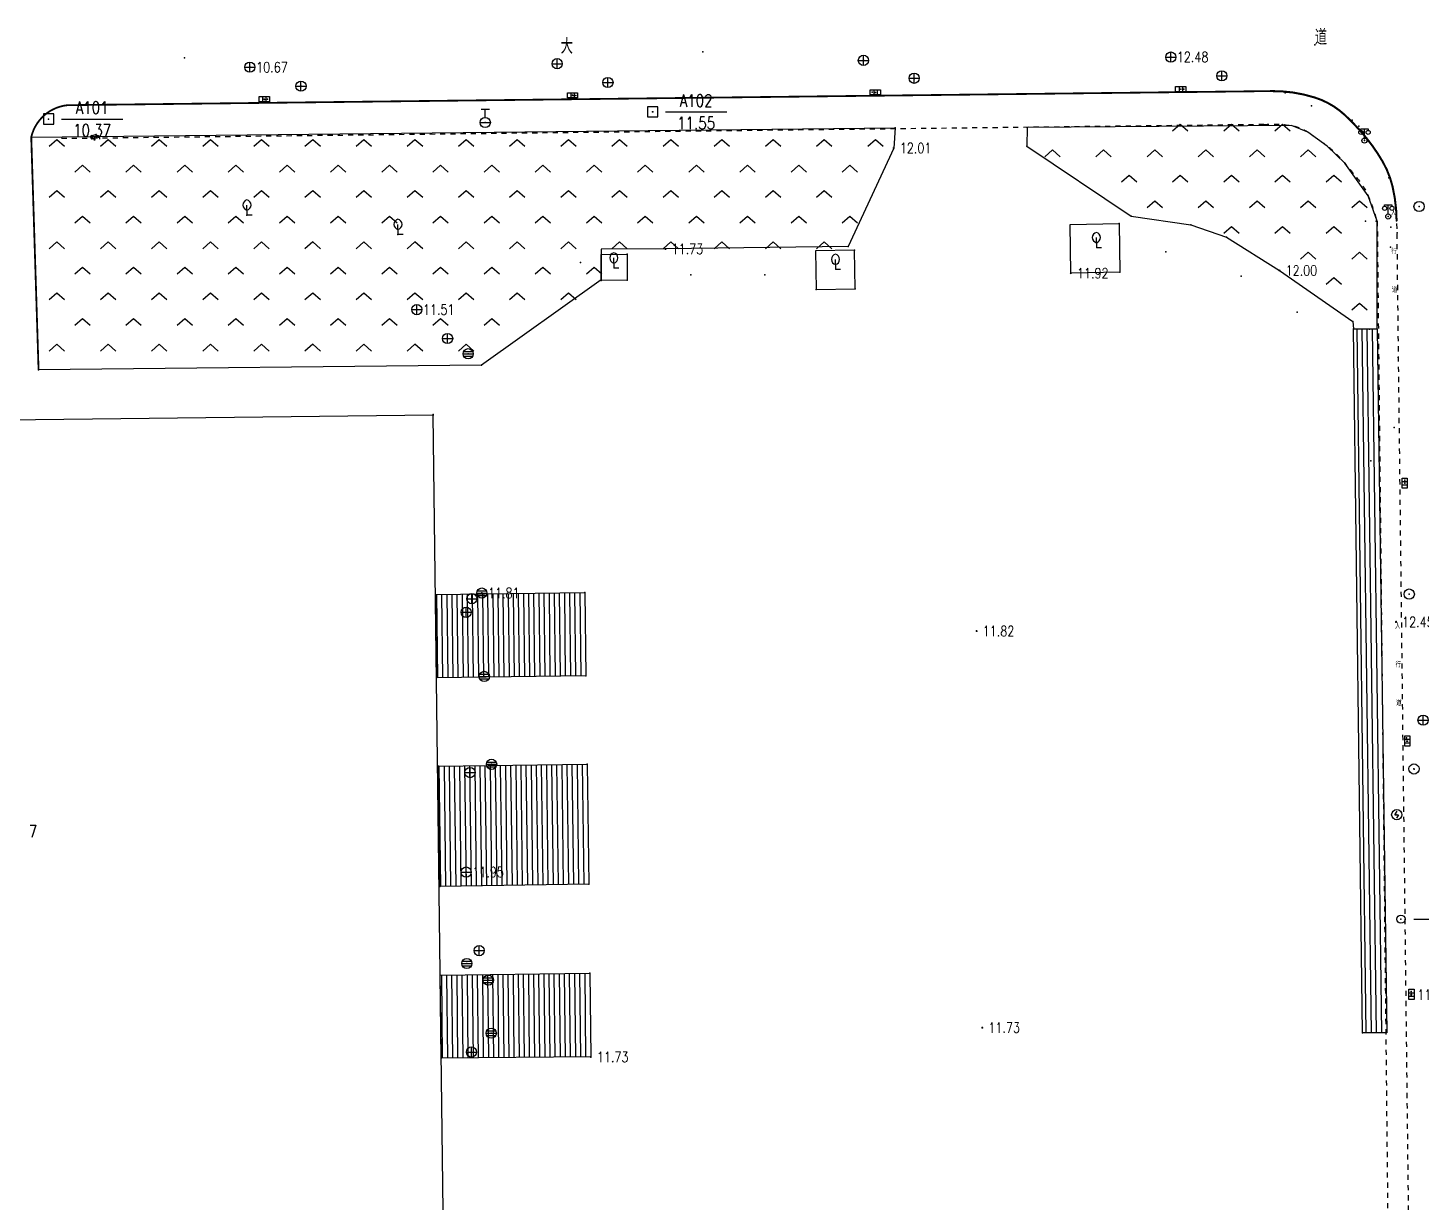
# Model space of a CAD drawing. Extents: x 940 to 2162, y 608 to 1562.
# Drawn here: x 1339.4 to 1475.5, y 1089.5 to 1204.3 of the extents above; entities that cross this region are included whole.
import ezdxf
from ezdxf.enums import TextEntityAlignment as Align

# ---------------------------------------------------------------- set-up
doc = ezdxf.new("R2010")
doc.units = 0
doc.header["$LTSCALE"] = 0.5
doc.header["$PDSIZE"] = 0.2
doc.linetypes.add('X6', pattern=[2, 1, -1])
doc.layers.get('0').update_dxf_attribs({"linetype": 'CONTINUOUS'})
doc.layers.add('ASSIST', color=7, linetype='CONTINUOUS', plot=False)
for name, color, linetype in [('COMPONENT', 4, 'CONTINUOUS'), ('DLDW', 11, 'CONTINUOUS'), ('DLSS', 4, 'CONTINUOUS'), ('GCD', 1, 'CONTINUOUS'), ('GXYZ', 2, 'CONTINUOUS'), ('JMD', 6, 'CONTINUOUS'), ('KZD', 1, 'CONTINUOUS'), ('ZBTZ', 3, 'CONTINUOUS'), ('ZDH', 1, 'CONTINUOUS')]:
    doc.layers.add(name, color=color, linetype=linetype)
doc.styles.add('HZ', font='rs.shx', dxfattribs={"width": 0.8, "bigfont": 'hztxt.shx'})

# ---------------------------------------------------------------- blocks, each defined once
blk = doc.blocks.new('gc041')
for p, q in [((-1, 0.5), (1, 0.5)), ((-1, -0.5), (-1, 0.5)), ((-0.3300000000000001, 0.5), (-0.3300000000000001, -0.5)), ((0.3300000000000001, 0.5), (0.3300000000000001, -0.5)), ((1, 0.5), (1, -0.5)), ((1, -0.5), (-1, -0.5))]:
    blk.add_line(p, q)
blk = doc.blocks.new('gc043')
for p, q in [((-1, 0), (1, 0)), ((-8.881784197001252e-16, -1), (-8.881784197001252e-16, 1))]:
    blk.add_line(p, q)
blk.add_circle((0, 0), 1)
blk = doc.blocks.new('gc261')
blk.add_lwpolyline([(-1, -0.9999999999999996), (1, -0.9999999999999987), (0.9999999999999991, 1.000000000000001), (-1.000000000000001, 1)], close=True)
blk.add_point((0, 0))
blk = doc.blocks.new('gc188')
blk.add_circle((0, 0), 1)
blk = doc.blocks.new('gc117')
blk.add_circle((0, 0), 0.8)
blk.add_point((0, 0))
blk = doc.blocks.new('gcbj0103')
for p, q in [((-1, 0), (1, 0)), ((-0.9009279699931145, 0.4339686542644392), (0.9009279699931145, 0.4339686542644392)), ((-0.8840719287007586, -0.4673508584386283), (0.8840719287007586, -0.4673508584386283))]:
    blk.add_line(p, q)
blk.add_circle((0, 0), 1)
blk = doc.blocks.new('gcbj0102')
for p, q in [((-1, 0), (1, 0)), ((-8.881784197001252e-16, -1), (-8.881784197001252e-16, 1))]:
    blk.add_line(p, q)
blk.add_circle((0, 0), 1)
blk = doc.blocks.new('gcbj0612')
for p, q in [((-0.7458569407542344, 0.2598197386311203), (0.1571368456564155, 0.5260803049821767)), ((-0.5670090337425311, -0.3368004811462534), (0.3359847526681197, -0.07053991479519683))]:
    blk.add_line(p, q)
at = {"flags": 128}
for points in [[(-0.7347474870311482, 0.2633573525126936), (-0.7654477018694417, 0.2497338557431057), (-0.7922594463429147, 0.2256723448834808), (-0.8142136741489769, 0.1920424656279407), (-0.8305169022935347, 0.1500596894345765), (-0.8405798896337973, 0.1012413832200727), (-0.8440389335884295, 0.0473519677658778), (-0.8407690152964601, -0.009660853045991229), (-0.8308883181246497, -0.06773648732593768), (-0.814753956212693, -0.1247759303364951), (-0.792949067437758, -0.1787176279924427), (-0.7662617372922544, -0.2276119867967721), (-0.7356565154208012, -0.2696918372292857), (-0.7022395542829606, -0.3034363038573714), (-0.667218629921297, -0.32762577373674), (-0.6318594897883695, -0.341385976400902), (-0.597440105335923, -0.3442195822737164), (-0.5652044827969005, -0.3360241774560515), (-0.5363177015589574, -0.3170959652309367), (-0.5118238051598076, -0.2881190605051636), (-0.4926080668335409, -0.2501407641141103), (-0.4793649934293864, -0.2045337106408359), (-0.4725732241246614, -0.1529462578258831), (-0.4724782311578211, -0.09724291062378158), (-0.4790834478221888, -0.03943693313607093), (-0.4921501443777901, 0.01838241599883774), (-0.5112060563661598, 0.07412539485636405), (-0.5355624534783437, 0.1257773069436822), (-0.564339032062734, 0.1714713175802123), (-0.5964957315926463, 0.2095559261669666), (-0.6308703251636065, 0.2386546557211399), (-0.66622042540183, 0.2577158023406442), (-0.7012683875809196, 0.2660504465233174)], [(-0.7125718318520766, 0.1761321249843057), (-0.7241168407460936, 0.1668597046865807), (-0.745193987841973, 0.1209817677679187), (-0.7534887512468319, 0.03866720824729918), (-0.7401951170540225, -0.05999870397622241), (-0.7047586472457568, -0.1530508592238461), (-0.6581541844915546, -0.221393572121191), (-0.6178041203861657, -0.2514852704528304), (-0.6030864599991925, -0.255005689588497), (-0.5915354121203765, -0.2446691776438211), (-0.5705369717625195, -0.1991121883041005), (-0.5617865780718726, -0.1168371180043832), (-0.5758802286178867, -0.01824664557686012), (-0.6106642327333984, 0.07512669735982255), (-0.6576933486222306, 0.1429505950606318), (-0.6978411817650052, 0.1735142059068034)]]:
    blk.add_lwpolyline(points, close=True, dxfattribs=at)
blk.add_lwpolyline([(0.2976538328897113, -0.08184233189102658), (0.3292567688137712, -0.07128064146669666), (0.3572731540031045, -0.05010334967069735), (0.3806905114285786, -0.01907577727292048), (0.3986625671574198, 0.02068077816771621), (0.4105398336319445, 0.06772956459097876), (0.4158930813354581, 0.1203702978531348), (0.4145288506087493, 0.1767006078638088), (0.4064964430395817, 0.2346847878555393), (0.3920861397651343, 0.2922273622736473), (0.3718187110757077, 0.347248814635126), (0.3464265964294601, 0.3977607386466923), (0.3168274350088444, 0.4419376967148312), (0.2840909033912433, 0.4781831889713879), (0.2494000587788014, 0.5051873487768452), (0.2140085847946537, 0.5219742796581471), (0.1791954849288626, 0.5279373229834932), (0.1462188609561151, 0.522860981844562)], dxfattribs=at)
at = {"extrusion": (0, 0, -1), "flags": 128}
blk.add_lwpolyline([(-0.4023446645690179, 0.2541732805644537), (-0.506423858782463, 0.2825473205747729), (-0.605374279677756, 0.2943829550181719), (-0.694067153936745, 0.2731417783277305), (-0.7671658848188543, 0.2032230796242877), (-0.8136418622158144, 0.0947083865141137), (-0.8162163030180236, -0.01412013098298046), (-0.7955409019545915, -0.05623803400928667), (-0.7572906624563336, -0.08353754529338582), (-0.7022098950160722, -0.09255065438953097), (-0.6427814281366047, -0.08578044505304958), (-0.5944132513682155, -0.06721795822032182), (-0.5725133542611899, -0.04085423482772797), (-0.5878949997979642, -0.01110048940547274), (-0.6314281318417642, 0.01580830840407455), (-0.6885730347363492, 0.03314249225611873), (-0.7452185545258577, 0.03448630897047184), (-0.7945621382187175, 0.01877631431858339), (-0.8359231746992085, -0.01056765322274296), (-0.8927311324439069, -0.09592453278434072), (-0.9118600060691657, -0.1933414949939753), (-0.8975803125531636, -0.286512028175167), (-0.8661122684509532, -0.3768418472422602)], dxfattribs=at)
blk.add_lwpolyline([(-0.09282248118870484, -0.1969798290674589), (-0.2215975466818496, -0.5397991055343048), (0.05032784705915372, -0.5397991055343048)], close=True)
blk = doc.blocks.new('gc133')
for p, q in [((-1, 0), (1, 0)), ((-0.8, 2.6), (0.8, 2.6)), ((0, 1), (0, 2.6))]:
    blk.add_line(p, q)
blk.add_circle((0, 0), 1)
blk = doc.blocks.new('gc143')
for p, q in [((2.498001805406602e-16, 1), (9.593355060531668e-17, 2)), ((2.498001805406602e-16, 1), (2.498001805406602e-16, 0)), ((1, 0), (0, 0))]:
    blk.add_line(p, q)
for centre, start, end in [((0.2249999999999998, 2), 102.6803834918198, 257.3196165081802), ((-0.2249999999999998, 2), 282.6803834918198, 77.31961650818025)]:
    blk.add_arc(centre, 1.025, start, end)
blk = doc.blocks.new('gc097')
for p, q in [((-0.6999991656703307, 2.001080768634255), (-0.6999991656703307, 2.301080768634255)), ((-0.6999991656703307, 2.301080768634255), (0.6999991656703307, 2.298919231365744)), ((3.061515884555943e-17, 0.5), (3.061515884555943e-17, 2.3)), ((0.6999991656703307, 2.298919231365744), (0.6999991656703307, 1.998919231365745))]:
    blk.add_line(p, q)
for centre, radius in [((-0.6999991656703307, 1.601080768634255), 0.4), ((0, 0), 0.5), ((0.7265381501658085, 1.599800599500545), 0.4)]:
    blk.add_circle(centre, radius)
blk = doc.blocks.new('gc050')
for p, q in [((-0.3464, 0), (0.05446059767919031, 0.6923227435439937)), ((-0.3464, 0), (0.3464, -1.110223024625157e-16)), ((0.3464, -1.110223024625157e-16), (-0.0550644551031203, -0.6919727532849503))]:
    blk.add_line(p, q)
blk.add_circle((0, 0), 1)
blk = doc.blocks.new('GC200')
at = {"linetype": 'Continuous', "const_width": 0.2, "flags": 128}
blk.add_lwpolyline([(-0.1, 0, 1), (0.1, 0, 1)], format="xyb", close=True, dxfattribs=at)
blk = doc.blocks.new('gc211')
for p, q in [((0, 0), (-1.5, -1.322875655532295)), ((1.5, -1.322875655532295), (0, 0))]:
    blk.add_line(p, q)

msp = doc.modelspace()

# ---------------------------------------------------------------- linework, layer by layer
at = {"layer": 'ASSIST', "linetype": 'Continuous', "flags": 128}
for points in [[(1468.928, 1174.861), (1471.240389096566, 1174.861), (1472.17167498134, 1106.055), (1469.807, 1106.055)], [(1379.199, 1148.896), (1393.8, 1149.102), (1393.895, 1140.959), (1379.296, 1140.744)], [(1379.489, 1132.118), (1394.042, 1132.326), (1394.2, 1120.594), (1379.632, 1120.348)], [(1379.676, 1111.707), (1394.287, 1111.875), (1394.38, 1103.695), (1379.759, 1103.566)]]:
    msp.add_lwpolyline(points, close=True, dxfattribs=at)
at = {"layer": 'DLSS', "linetype": 'Continuous', "flags": 128}
for points, const_width in [([(1473.133, 1185.43, 0.05673601141596301), (1472.737534777965, 1188.787951049303, 0.07351776362397887), (1471.774, 1191.219, 0.0395730668242844), (1470.177993036022, 1193.535792847546, 0.03581904427935694), (1468.051, 1195.801, 0.1097548606046813), (1465.156948147421, 1197.483535992135, 0.0823454519112214), (1460.764, 1198.119)], 0.2), ([(1339.704, 1193.627, -0.06689575453661205), (1340.084670652338, 1194.635137211985, -0.06689575453653256), (1340.718, 1195.507, -0.08922379532718105), (1341.874514292037, 1196.351997382244, -0.08922379532721222), (1343.253, 1196.741)], 0.175)]:
    msp.add_lwpolyline(points, format="xyb", dxfattribs=dict(at, const_width=const_width))
at = {"layer": 'DLSS', "linetype": 'Continuous', "const_width": 0.175, "elevation": 8.675, "flags": 128}
msp.add_lwpolyline([(1460.764, 1198.119), (1343.253, 1196.741)], dxfattribs=at)
at = {"layer": 'DLSS', "linetype": 'X6', "flags": 128}
for points in [[(1460.155683624468, 1194.845997132477), (1342.644683624468, 1193.467997132477)], [(1473.126, 1186.168), (1478.561, 724.181)], [(1471.240389096565, 1185.404181240743), (1474.667376948412, 860.0109931398513)]]:
    msp.add_lwpolyline(points, dxfattribs=at)
msp.add_lwpolyline([(1460.155683624468, 1194.845997132477, -0.06750446779402339), (1462.84890433047, 1194.749269935577, -0.1047919637646893), (1464.471708545678, 1194.101993363145, -0.0170490432235503), (1466.355767015586, 1192.749988037389, -0.03262663811911104), (1467.266075971618, 1191.948734499475, -0.01991180193421777), (1468.079001121998, 1191.065519047297, -0.0106005308799156), (1469.501567947289, 1189.316974559945, -0.06349153174759546), (1470.35917791383, 1187.869737113501, -0.0409383624989052), (1471.193525717326, 1185.404181240743)], format="xyb", dxfattribs=at)
at = {"layer": 'DLSS', "linetype": 'Continuous', "const_width": 0.175, "flags": 128}
msp.add_lwpolyline([(1339.704, 1193.627), (1340.416, 1170.867)], dxfattribs=at)
at = {"layer": 'JMD', "linetype": 'Continuous'}
for p, q in [((1468.928, 1174.861), (1471.240389096566, 1174.861)), ((1469.240389096566, 1174.861), (1470.126452587884, 1106.055)), ((1469.740389096566, 1174.861), (1470.637758186248, 1106.055)), ((1470.240389096566, 1174.861), (1471.149063784612, 1106.055)), ((1470.740389096566, 1174.861), (1471.660369382976, 1106.055)), ((1471.240389096566, 1174.861), (1472.17167498134, 1106.055)), ((1379.199, 1148.896), (1393.8, 1149.102)), ((1379.30144292054, 1148.897445328514), (1379.398428888224, 1140.745508473934)), ((1379.801393164659, 1148.904498937875), (1379.898310650699, 1140.752870250695)), ((1380.301343408778, 1148.911552547237), (1380.398192413174, 1140.760232027456)), ((1380.801293652897, 1148.918606156599), (1380.898074175649, 1140.767593804217)), ((1381.301243897017, 1148.92565976596), (1381.397955938124, 1140.774955580978)), ((1381.801194141136, 1148.932713375322), (1381.897837700599, 1140.782317357739)), ((1382.301144385255, 1148.939766984684), (1382.397719463074, 1140.7896791345)), ((1382.801094629375, 1148.946820594045), (1382.897601225549, 1140.79704091126)), ((1383.301044873494, 1148.953874203406), (1383.397482988024, 1140.804402688021)), ((1383.800995117613, 1148.960927812768), (1383.897364750499, 1140.811764464782)), ((1384.300945361733, 1148.96798142213), (1384.397246512974, 1140.819126241543)), ((1384.800895605852, 1148.975035031491), (1384.897128275449, 1140.826488018304)), ((1385.300845849971, 1148.982088640853), (1385.397010037924, 1140.833849795065)), ((1385.800796094091, 1148.989142250215), (1385.896891800399, 1140.841211571826)), ((1386.30074633821, 1148.996195859576), (1386.396773562874, 1140.848573348587)), ((1386.800696582329, 1149.003249468938), (1386.896655325349, 1140.855935125348)), ((1387.300646826449, 1149.010303078299), (1387.396537087825, 1140.863296902108)), ((1387.800597070568, 1149.017356687661), (1387.8964188503, 1140.870658678869)), ((1388.300547314687, 1149.024410297023), (1388.396300612774, 1140.87802045563)), ((1388.800497558807, 1149.031463906384), (1388.89618237525, 1140.885382232391)), ((1389.300447802926, 1149.038517515746), (1389.396064137725, 1140.892744009152)), ((1389.800398047045, 1149.045571125107), (1389.8959459002, 1140.900105785913)), ((1390.300348291165, 1149.052624734469), (1390.395827662675, 1140.907467562674)), ((1390.800298535284, 1149.05967834383), (1390.89570942515, 1140.914829339435)), ((1391.300248779403, 1149.066731953192), (1391.395591187625, 1140.922191116196)), ((1391.800199023523, 1149.073785562554), (1391.8954729501, 1140.929552892957)), ((1392.300149267642, 1149.080839171915), (1392.395354712575, 1140.936914669717)), ((1392.800099511761, 1149.087892781277), (1392.89523647505, 1140.944276446478)), ((1393.300049755881, 1149.094946390639), (1393.395118237525, 1140.951638223239)), ((1393.8, 1149.102), (1393.895, 1140.959)), ((1393.895, 1140.959), (1379.296, 1140.744)), ((1379.489, 1132.118), (1394.042, 1132.326)), ((1379.543480788682, 1132.118778671342), (1379.686536942866, 1120.348920928607)), ((1380.043429727004, 1132.125924234399), (1380.187001186215, 1120.357371931069)), ((1380.543378665325, 1132.133069797457), (1380.687465429565, 1120.365822933531)), ((1381.043327603646, 1132.140215360514), (1381.187929672914, 1120.374273935992)), ((1381.543276541967, 1132.147360923571), (1381.688393916264, 1120.382724938454)), ((1382.043225480289, 1132.154506486628), (1382.188858159613, 1120.391175940916)), ((1382.54317441861, 1132.161652049685), (1382.689322402962, 1120.399626943378)), ((1383.043123356931, 1132.168797612743), (1383.189786646312, 1120.40807794584)), ((1383.543072295253, 1132.1759431758), (1383.690250889661, 1120.416528948301)), ((1384.043021233574, 1132.183088738857), (1384.190715133011, 1120.424979950763)), ((1384.542970171895, 1132.190234301914), (1384.69117937636, 1120.433430953225)), ((1385.042919110216, 1132.197379864971), (1385.19164361971, 1120.441881955687)), ((1385.542868048538, 1132.204525428028), (1385.692107863059, 1120.450332958149)), ((1386.042816986859, 1132.211670991085), (1386.192572106409, 1120.458783960611)), ((1386.54276592518, 1132.218816554143), (1386.693036349758, 1120.467234963073)), ((1387.042714863502, 1132.2259621172), (1387.193500593108, 1120.475685965534)), ((1387.542663801823, 1132.233107680257), (1387.693964836457, 1120.484136967996)), ((1388.042612740144, 1132.240253243314), (1388.194429079806, 1120.492587970458)), ((1388.542561678466, 1132.247398806371), (1388.694893323156, 1120.50103897292)), ((1389.042510616787, 1132.254544369428), (1389.195357566505, 1120.509489975382)), ((1389.542459555108, 1132.261689932486), (1389.695821809855, 1120.517940977844)), ((1390.04240849343, 1132.268835495543), (1390.196286053204, 1120.526391980305)), ((1390.542357431751, 1132.2759810586), (1390.696750296554, 1120.534842982767)), ((1391.042306370072, 1132.283126621657), (1391.197214539903, 1120.543293985229)), ((1391.542255308393, 1132.290272184714), (1391.697678783253, 1120.551744987691)), ((1392.042204246715, 1132.297417747771), (1392.198143026602, 1120.560195990153)), ((1392.542153185036, 1132.304563310829), (1392.698607269952, 1120.568646992615)), ((1393.042102123357, 1132.311708873886), (1393.199071513301, 1120.577097995076)), ((1393.542051061679, 1132.318854436943), (1393.699535756651, 1120.585548997538)), ((1394.042, 1132.326), (1394.2, 1120.594)), ((1394.2, 1120.594), (1379.632, 1120.348)), ((1379.676, 1111.707), (1394.287, 1111.875)), ((1379.787958415057, 1111.708287318714), (1379.871035041171, 1103.56698847687)), ((1380.287925366262, 1111.714036031862), (1380.371344177683, 1103.571402667322)), ((1380.787892317467, 1111.71978474501), (1380.871653314194, 1103.575816857775)), ((1381.287859268672, 1111.725533458158), (1381.371962450705, 1103.580231048228)), ((1381.787826219877, 1111.731282171305), (1381.872271587217, 1103.584645238681)), ((1382.287793171082, 1111.737030884453), (1382.372580723728, 1103.589059429134)), ((1382.787760122287, 1111.742779597601), (1382.872889860239, 1103.593473619586)), ((1383.287727073492, 1111.748528310748), (1383.373198996751, 1103.597887810039)), ((1383.787694024697, 1111.754277023896), (1383.873508133262, 1103.602302000492)), ((1384.287660975902, 1111.760025737044), (1384.373817269773, 1103.606716190945)), ((1384.787627927107, 1111.765774450192), (1384.874126406285, 1103.611130381397)), ((1385.287594878311, 1111.77152316334), (1385.374435542796, 1103.61554457185)), ((1385.787561829516, 1111.777271876487), (1385.874744679307, 1103.619958762303)), ((1386.287528780721, 1111.783020589635), (1386.375053815819, 1103.624372952756)), ((1386.787495731926, 1111.788769302783), (1386.87536295233, 1103.628787143208)), ((1387.287462683131, 1111.794518015931), (1387.375672088841, 1103.633201333661)), ((1387.787429634336, 1111.800266729079), (1387.875981225353, 1103.637615524114)), ((1388.287396585541, 1111.806015442226), (1388.376290361864, 1103.642029714567)), ((1388.787363536746, 1111.811764155374), (1388.876599498375, 1103.646443905019)), ((1389.287330487951, 1111.817512868522), (1389.376908634887, 1103.650858095472)), ((1389.787297439156, 1111.82326158167), (1389.877217771398, 1103.655272285925)), ((1390.287264390361, 1111.829010294818), (1390.377526907909, 1103.659686476378)), ((1390.787231341566, 1111.834759007965), (1390.877836044421, 1103.664100666831)), ((1391.28719829277, 1111.840507721113), (1391.378145180932, 1103.668514857283)), ((1391.787165243975, 1111.846256434261), (1391.878454317443, 1103.672929047736)), ((1392.28713219518, 1111.852005147409), (1392.378763453955, 1103.677343238189)), ((1392.787099146385, 1111.857753860557), (1392.879072590466, 1103.681757428642)), ((1393.28706609759, 1111.863502573704), (1393.379381726977, 1103.686171619094)), ((1393.787033048795, 1111.869251286852), (1393.879690863489, 1103.690585809547)), ((1394.287, 1111.875), (1394.38, 1103.695)), ((1472.17167498134, 1106.055), (1469.807, 1106.055)), ((1394.38, 1103.695), (1379.759, 1103.566))]:
    msp.add_line(p, q, dxfattribs=at)
at = {"layer": 'JMD', "linetype": 'Continuous', "flags": 128}
for points in [[(1446.03, 1185.176), (1446.097, 1180.412), (1441.298, 1180.317), (1441.231, 1185.081)], [(1397.939, 1182.179), (1397.939, 1179.636), (1395.414, 1179.604), (1395.414, 1182.147)], [(1416.402, 1178.734), (1420.205, 1178.775), (1420.16, 1182.558), (1416.357, 1182.517)], [(1298.439, 1165.505), (1299.459, 1085.039), (1379.986, 1086.001), (1378.968, 1166.442)]]:
    msp.add_lwpolyline(points, close=True, dxfattribs=at)
at = {"layer": 'KZD', "linetype": 'Continuous'}
for p, q in [((1401.68, 1196.09), (1407.68, 1196.09)), ((1342.65, 1195.39), (1348.65, 1195.39)), ((1474.806, 1117.171), (1480.806, 1117.171))]:
    msp.add_line(p, q, dxfattribs=at)
at = {"layer": 'ZBTZ', "linetype": 'Continuous', "flags": 128}
for points, elevation in [([(1424.127, 1194.538), (1423.986, 1192.551), (1419.525, 1182.922), (1401.686, 1182.687), (1395.396033631439, 1182.649898350166), (1395.398829053754, 1179.678999966799), (1383.697, 1171.331), (1340.416, 1170.867), (1339.704, 1193.627)], 12.021), ([(1437.046, 1194.575), (1436.994, 1192.721), (1447.198, 1185.884), (1453.01, 1185.031), (1456.521, 1183.831), (1461.692, 1180.581), (1468.845, 1175.578), (1468.928, 1174.861), (1471.240389096566, 1174.861), (1471.240389096565, 1185.404181240743), (1470.35917791383, 1187.869737113501), (1468.079001121998, 1191.065519047297), (1466.355767015586, 1192.749988037389), (1464.471708545678, 1194.101993363145), (1462.84890433047, 1194.749269935577)], 12.305)]:
    msp.add_lwpolyline(points, close=True, dxfattribs=dict(at, elevation=elevation))
at = {"layer": 'ZDH', "linetype": 'Continuous'}
for p in [(1465.144, 1202.637, 12.775), (1354.69, 1201.368, 10.555), (1405.324, 1201.947, 11.559), (1421.029, 1201.123, 11.858), (1421.034, 1201.135, 11.87), (1421.034, 1201.135, 11.87), (1451.057, 1201.449, 12.476), (1451.057, 1201.449, 12.476), (1451.066, 1201.442, 12.466), (1361.065, 1200.455, 10.654), (1361.084, 1200.451, 10.665), (1361.084, 1200.451, 10.665), (1391.102, 1200.797, 11.263), (1391.112, 1200.765, 11.279), (1391.112, 1200.765, 11.279), (1456.051, 1199.615, 12.532), (1456.057, 1199.625, 12.545), (1456.057, 1199.625, 12.545), (1366.063, 1198.602, 10.734), (1366.075, 1198.586, 10.75), (1366.075, 1198.586, 10.75), (1396.057, 1198.961, 11.324), (1396.071, 1198.951, 11.348), (1396.071, 1198.951, 11.348), (1425.989, 1199.372, 11.949), (1426.007, 1199.349, 11.957), (1426.007, 1199.349, 11.957), (1452.034, 1198.311, 12.401), (1452.034, 1198.311, 12.401), (1452.035, 1198.31, 12.39), (1452.336, 1198.308, 12.401), (1452.336, 1198.308, 12.401), (1362.477, 1197.328, 10.63), (1362.5, 1197.312, 10.647), (1362.5, 1197.312, 10.647), (1362.794, 1197.313, 10.644), (1362.794, 1197.313, 10.644), (1392.598, 1197.706, 11.219), (1392.618, 1197.692, 11.23), (1392.618, 1197.692, 11.23), (1392.921, 1197.688, 11.236), (1392.921, 1197.688, 11.236), (1405.34, 1197.459, 11.465), (1421.871, 1198.002, 11.836), (1421.871, 1198.002, 11.836), (1422.14, 1197.991, 11.841), (1422.14, 1197.991, 11.841), (1422.198, 1197.99, 11.828), (1460.277, 1198.106, 12.571), (1460.764, 1198.119, 12.606), (1460.764, 1198.119, 12.606), (1462.235, 1197.939, 12.599), (1340.718, 1195.507, 10.229), (1340.718, 1195.507, 10.229), (1343.253, 1196.741, 10.241), (1343.253, 1196.741, 10.241), (1400.43, 1196.092, 11.554), (1400.43, 1196.09, 11.55), (1400.446, 1196.097, 11.548), (1464.821, 1196.691, 12.865), (1464.821, 1196.691, 12.865), (1468.051, 1195.801, 12.733), (1468.051, 1195.801, 12.733), (1384.071, 1195.051, 11.235), (1384.071, 1195.051, 11.235), (1424.127, 1194.538, 12.021), (1424.127, 1194.538, 12.021), (1424.127, 1194.538, 12.021), (1437.046, 1194.575, 12.305), (1437.046, 1194.575, 12.305), (1468.785, 1195.26, 12.708), (1469.433, 1194.703, 12.729), (1339.704, 1193.627, 10.286), (1339.704, 1193.627, 10.286), (1345.928, 1193.621, 10.528), (1345.928, 1193.621, 10.528), (1469.98, 1193.491, 12.755), (1469.989, 1193.28, 12.787), (1469.989, 1193.28, 12.787), (1423.986, 1192.551, 12.012), (1423.986, 1192.551, 12.012), (1423.986, 1192.551, 12.012), (1436.994, 1192.721, 12.775), (1436.994, 1192.721, 12.775), (1471.774, 1191.219, 12.789), (1471.774, 1191.219, 12.789), (1472.37, 1189.651, 12.796), (1360.784, 1185.982, 11.367), (1360.784, 1185.982, 11.367), (1473.126, 1186.381, 12.802), (1473.126, 1186.168, 12.795), (1475.324, 1186.832, 12.877), (1475.324, 1186.832, 12.877), (1475.332, 1186.838, 12.876), (1446.03, 1185.176, 11.943), (1446.03, 1185.176, 11.943), (1446.03, 1185.176, 11.943), (1447.198, 1185.884, 12.492), (1447.198, 1185.884, 12.492), (1453.01, 1185.031, 12.53), (1453.01, 1185.031, 12.53), (1470.09, 1185.391, 13.046), (1470.09, 1185.391, 13.046), (1471.138, 1185.416, 13.018), (1471.138, 1185.416, 13.018), (1472.315, 1185.861, 12.998), (1472.315, 1185.861, 12.998), (1472.572, 1184.809, 12.982), (1472.572, 1184.809, 12.982), (1473.133, 1185.43, 12.829), (1473.133, 1185.43, 12.829), (1375.543, 1184.088, 11.335), (1375.543, 1184.088, 11.335), (1456.521, 1183.831, 12.525), (1456.521, 1183.831, 12.525), (1473.183, 1184.266, 12.765), (1473.183, 1184.266, 12.765), (1397.939, 1182.179, 11.734), (1397.939, 1182.179, 11.734), (1397.939, 1182.179, 11.734), (1401.686, 1182.687, 11.733), (1401.686, 1182.687, 11.733), (1401.686, 1182.687, 11.733), (1419.525, 1182.922, 11.811), (1419.525, 1182.922, 11.811), (1419.525, 1182.922, 11.811), (1420.16, 1182.558, 11.815), (1420.16, 1182.558, 11.815), (1420.16, 1182.558, 11.815), (1450.576, 1182.416, 11.973), (1450.576, 1182.416, 11.973), (1450.576, 1182.416, 11.973), (1472.526, 1182.867, 13.011), (1472.526, 1182.867, 13.011), (1393.392, 1181.359, 11.732), (1393.392, 1181.359, 11.732), (1393.392, 1181.359, 11.732), (1461.692, 1180.581, 11.998), (1461.692, 1180.581, 11.998), (1395.414, 1179.604, 11.732), (1395.414, 1179.604, 11.732), (1395.414, 1179.604, 11.732), (1397.954, 1179.636, 11.722), (1397.954, 1179.636, 11.722), (1397.954, 1179.636, 11.722), (1404.174, 1180.151, 11.733), (1404.174, 1180.151, 11.733), (1404.174, 1180.151, 11.733), (1411.405, 1180.158, 11.784), (1411.405, 1180.158, 11.784), (1411.405, 1180.158, 11.784), (1441.298, 1180.317, 11.916), (1441.298, 1180.317, 11.916), (1441.298, 1180.317, 11.916), (1446.097, 1180.412, 11.937), (1446.097, 1180.412, 11.937), (1446.097, 1180.412, 11.937), (1457.933, 1180.04, 11.994), (1457.933, 1180.04, 11.994), (1457.933, 1180.04, 11.994), (1416.402, 1178.734, 11.796), (1416.402, 1178.734, 11.796), (1416.402, 1178.734, 11.796), (1420.205, 1178.775, 11.787), (1420.205, 1178.775, 11.787), (1420.205, 1178.775, 11.787), (1377.383, 1176.753, 11.508), (1377.383, 1176.753, 11.508), (1377.383, 1176.753, 11.508), (1463.416, 1176.518, 12.044), (1463.416, 1176.518, 12.044), (1463.416, 1176.518, 12.044), (1468.845, 1175.578, 12.508), (1468.845, 1175.578, 12.508), (1380.39, 1173.928, 11.685), (1380.39, 1173.928, 11.685), (1380.39, 1173.928, 11.685), (1468.928, 1174.861, 12.478), (1468.928, 1174.861, 12.478), (1470.486, 1174.841, 12.728), (1470.486, 1174.841, 12.728), (1382.397, 1172.443, 11.752), (1382.397, 1172.443, 11.752), (1382.397, 1172.443, 11.752), (1383.697, 1171.331, 11.746), (1383.697, 1171.331, 11.746), (1383.697, 1171.331, 11.746), (1473.297, 1172.074, 12.636), (1340.416, 1170.867, 11.741), (1340.416, 1170.867, 11.741), (1378.968, 1166.442, 12.096), (1378.968, 1166.442, 12.096), (1378.968, 1166.442, 12.096), (1378.986, 1166.514, 12.111), (1378.986, 1166.514, 12.111), (1472.888, 1165.245, 12.732), (1472.888, 1165.245, 12.732), (1470.609, 1161.958, 12.738), (1470.609, 1161.958, 12.738), (1473.93, 1160.096, 12.523), (1473.93, 1160.096, 12.523), (1473.924, 1159.79, 12.551), (1473.928, 1159.779, 12.523), (1473.928, 1159.779, 12.523), (1379.199, 1148.896, 17.128), (1379.199, 1148.896, 17.128), (1379.199, 1148.896, 17.128), (1382.764, 1148.498, 11.881), (1382.764, 1148.498, 11.881), (1383.733, 1149.048, 11.81), (1383.733, 1149.048, 11.81), (1393.8, 1149.102, 11.735), (1393.8, 1149.102, 11.735), (1393.8, 1149.102, 11.735), (1474.366, 1148.925, 12.362), (1474.366, 1148.925, 12.362), (1474.368, 1148.948, 12.387), (1382.207, 1147.166, 11.93), (1382.207, 1147.166, 11.93), (1432.087, 1145.333, 11.818), (1432.087, 1145.333, 11.818), (1432.087, 1145.333, 11.818), (1473.072, 1146.221, 12.463), (1473.072, 1146.221, 12.463), (1473.072, 1146.221, 12.463), (1473.072, 1146.221, 12.463), (1473.072, 1146.221, 12.463), (1473.072, 1146.221, 12.463), (1473.072, 1146.221, 12.463), (1473.072, 1146.221, 12.463), (1473.072, 1146.221, 12.463), (1473.074, 1146.216, 12.446), (1473.074, 1146.216, 12.446), (1473.095, 1146.267, 12.448), (1473.095, 1146.267, 12.448), (1379.296, 1140.744, 17.13), (1379.296, 1140.744, 17.13), (1379.296, 1140.744, 17.13), (1383.977, 1140.899, 11.773), (1383.977, 1140.899, 11.773), (1393.895, 1140.959, 11.762), (1393.895, 1140.959, 11.762), (1393.895, 1140.959, 11.762), (1474.114, 1134.891, 12.155), (1474.114, 1134.891, 12.155), (1474.122, 1134.567, 12.15), (1474.122, 1134.567, 12.15), (1474.184, 1134.584, 12.168), (1379.489, 1132.118, 16.942), (1379.489, 1132.118, 16.942), (1379.489, 1132.118, 16.942), (1382.582, 1131.496, 11.918), (1382.582, 1131.496, 11.918), (1384.686, 1132.305, 11.741), (1384.686, 1132.305, 11.741), (1394.042, 1132.326, 11.712), (1394.042, 1132.326, 11.712), (1394.042, 1132.326, 11.712), (1474.833, 1131.85, 12.143), (1474.838, 1131.835, 12.118), (1474.838, 1131.835, 12.118), (1473.15, 1127.383, 12.188), (1473.15, 1127.383, 12.188), (1382.207, 1121.771, 11.948), (1382.207, 1121.771, 11.948), (1379.632, 1120.348, 16.954), (1379.632, 1120.348, 16.954), (1379.632, 1120.348, 16.954), (1394.2, 1120.594, 11.72), (1394.2, 1120.594, 11.72), (1394.2, 1120.594, 11.72), (1383.473, 1114.089, 11.862), (1383.473, 1114.089, 11.862), (1382.274, 1112.829, 11.966), (1382.274, 1112.829, 11.966), (1379.676, 1111.707, 17.126), (1379.676, 1111.707, 17.126), (1379.676, 1111.707, 17.126), (1384.373, 1111.207, 11.806), (1384.373, 1111.207, 11.806), (1394.287, 1111.875, 11.708), (1394.287, 1111.875, 11.708), (1394.287, 1111.875, 11.708), (1474.545, 1110.084, 11.821), (1474.545, 1110.084, 11.821), (1474.558, 1109.778, 11.817), (1474.558, 1109.778, 11.817), (1474.586, 1109.815, 11.836), (1384.658, 1106.024, 11.815), (1384.658, 1106.024, 11.815), (1432.642, 1106.559, 11.728), (1432.642, 1106.559, 11.728), (1432.642, 1106.559, 11.728), (1469.807, 1106.055, 11.767), (1469.807, 1106.055, 11.767), (1469.807, 1106.055, 11.767), (1379.759, 1103.566, 17.118), (1379.759, 1103.566, 17.118), (1379.759, 1103.566, 17.118), (1382.724, 1104.181, 11.951), (1382.724, 1104.181, 11.951), (1394.38, 1103.695, 11.73), (1394.38, 1103.695, 11.73), (1394.38, 1103.695, 11.73)]:
    msp.add_point(p, dxfattribs=at)

# ---------------------------------------------------------------- block references
at = {"layer": 'COMPONENT', "linetype": 'Continuous', "xscale": 0.5, "yscale": 0.5}
for name, p in [('gcbj0612', (1345.928, 1193.621, 10.528)), ('gcbj0102', (1377.383, 1176.753, 11.508)), ('gcbj0102', (1380.39, 1173.928, 11.685)), ('gcbj0103', (1382.397, 1172.443, 11.752)), ('gcbj0103', (1383.733, 1149.048, 9.424)), ('gcbj0102', (1382.764, 1148.498, 9.436)), ('gcbj0102', (1382.207, 1147.166, 9.436)), ('gcbj0103', (1383.977, 1140.899, 9.424)), ('gcbj0102', (1382.582, 1131.496, 9.436)), ('gcbj0103', (1384.686, 1132.305, 9.424)), ('gcbj0102', (1382.207, 1121.771, 9.436)), ('gcbj0102', (1383.473, 1114.089, 9.436)), ('gcbj0103', (1382.274, 1112.829, 9.424)), ('gcbj0103', (1384.373, 1111.207, 9.424)), ('gcbj0103', (1384.658, 1106.024, 9.424)), ('gcbj0102', (1382.724, 1104.181, 9.436))]:
    msp.add_blockref(name, p, dxfattribs=at)
at = {"layer": 'DLDW', "linetype": 'Continuous', "xscale": 0.5, "yscale": 0.5}
for p in [(1469.989, 1193.28, 12.787), (1472.315, 1185.861, 12.998)]:
    msp.add_blockref('gc097', p, dxfattribs=at)
at = {"layer": 'GCD', "linetype": 'Continuous'}
ref = msp.add_blockref('GC200', (1361.084, 1200.451, 10.665), dxfattribs=dict(at, xscale=0.5, yscale=0.5, zscale=0.5))
ref.add_attrib('height', '10.67', dxfattribs={"linetype": 'Continuous', "height": 1, "style": 'HZ', "width": 0.8}).set_placement((1361.684, 1200.451, 10.665), align=Align.MIDDLE_LEFT)
ref = msp.add_blockref('GC200', (1451.057, 1201.449, 12.476), dxfattribs=dict(at, xscale=0.5, yscale=0.5, zscale=0.5))
ref.add_attrib('height', '12.48', dxfattribs={"linetype": 'Continuous', "height": 1, "style": 'HZ', "width": 0.8}).set_placement((1451.657, 1201.449, 12.476), align=Align.MIDDLE_LEFT)
ref = msp.add_blockref('GC200', (1423.986, 1192.551, 12.012), dxfattribs=dict(at, xscale=0.5, yscale=0.5, zscale=0.5))
ref.add_attrib('height', '12.01', dxfattribs={"linetype": 'Continuous', "height": 1, "style": 'HZ', "width": 0.8}).set_placement((1424.586, 1192.551, 12.012), align=Align.MIDDLE_LEFT)
ref = msp.add_blockref('GC200', (1401.686, 1182.687, 11.733), dxfattribs=dict(at, xscale=0.5, yscale=0.5, zscale=0.5))
ref.add_attrib('height', '11.73', dxfattribs={"linetype": 'Continuous', "height": 1, "style": 'HZ', "width": 0.8}).set_placement((1402.286, 1182.687, 11.733), align=Align.MIDDLE_LEFT)
ref = msp.add_blockref('GC200', (1441.298, 1180.317, 11.916), dxfattribs=dict(at, xscale=0.5, yscale=0.5, zscale=0.5))
ref.add_attrib('height', '11.92', dxfattribs={"linetype": 'Continuous', "height": 1, "style": 'HZ', "width": 0.8}).set_placement((1441.898, 1180.317, 11.916), align=Align.MIDDLE_LEFT)
ref = msp.add_blockref('GC200', (1461.692, 1180.581, 11.998), dxfattribs=dict(at, xscale=0.5, yscale=0.5, zscale=0.5))
ref.add_attrib('height', '12.00', dxfattribs={"linetype": 'Continuous', "height": 1, "style": 'HZ', "width": 0.8}).set_placement((1462.292, 1180.581, 11.998), align=Align.MIDDLE_LEFT)
ref = msp.add_blockref('GC200', (1377.383, 1176.753, 11.508), dxfattribs=dict(at, xscale=0.5, yscale=0.5, zscale=0.5))
ref.add_attrib('height', '11.51', dxfattribs={"linetype": 'Continuous', "height": 1, "style": 'HZ', "width": 0.8}).set_placement((1377.983, 1176.753, 11.508), align=Align.MIDDLE_LEFT)
ref = msp.add_blockref('GC200', (1383.733, 1149.048, 11.81), dxfattribs=dict(at, xscale=0.5, yscale=0.5, zscale=0.5))
ref.add_attrib('height', '11.81', dxfattribs={"linetype": 'Continuous', "height": 1, "style": 'HZ', "width": 0.8}).set_placement((1384.333, 1149.048, 11.81), align=Align.MIDDLE_LEFT)
ref = msp.add_blockref('GC200', (1473.074, 1146.216, 12.446), dxfattribs=dict(at, xscale=0.5, yscale=0.5, zscale=0.5))
ref.add_attrib('height', '12.45', dxfattribs={"linetype": 'Continuous', "height": 1, "style": 'HZ', "width": 0.8}).set_placement((1473.674, 1146.216, 12.446), align=Align.MIDDLE_LEFT)
ref = msp.add_blockref('GC200', (1432.087, 1145.333, 11.818), dxfattribs=dict(at, xscale=0.5, yscale=0.5, zscale=0.5))
ref.add_attrib('height', '11.82', dxfattribs={"linetype": 'Continuous', "height": 1, "style": 'HZ', "width": 0.8}).set_placement((1432.687, 1145.333, 11.818), align=Align.MIDDLE_LEFT)
ref = msp.add_blockref('GC200', (1382.207, 1121.771, 11.948), dxfattribs=dict(at, xscale=0.5, yscale=0.5, zscale=0.5))
ref.add_attrib('height', '11.95', dxfattribs={"linetype": 'Continuous', "height": 1, "style": 'HZ', "width": 0.8}).set_placement((1382.807, 1121.771, 11.948), align=Align.MIDDLE_LEFT)
ref = msp.add_blockref('GC200', (1474.558, 1109.778, 11.817), dxfattribs=dict(at, xscale=0.5, yscale=0.5, zscale=0.5))
ref.add_attrib('height', '11.82', dxfattribs={"linetype": 'Continuous', "height": 1, "style": 'HZ', "width": 0.8}).set_placement((1475.158, 1109.778, 11.817), align=Align.MIDDLE_LEFT)
ref = msp.add_blockref('GC200', (1432.642, 1106.559, 11.728), dxfattribs=dict(at, xscale=0.5, yscale=0.5, zscale=0.5))
ref.add_attrib('height', '11.73', dxfattribs={"linetype": 'Continuous', "height": 1, "style": 'HZ', "width": 0.8}).set_placement((1433.242, 1106.559, 11.728), align=Align.MIDDLE_LEFT)
ref = msp.add_blockref('GC200', (1394.38, 1103.695, 11.73), dxfattribs=dict(at, xscale=0.5, yscale=0.5, zscale=0.5))
ref.add_attrib('height', '11.73', dxfattribs={"linetype": 'Continuous', "height": 1, "style": 'HZ', "width": 0.8}).set_placement((1394.98, 1103.695, 11.73), align=Align.MIDDLE_LEFT)
at = {"layer": 'GXYZ', "linetype": 'Continuous', "xscale": 0.5, "yscale": 0.5}
for name, p in [('gc043', (1361.065, 1200.455, 10.654)), ('gc043', (1391.102, 1200.797, 11.263)), ('gc043', (1421.029, 1201.123, 11.858)), ('gc043', (1451.066, 1201.442, 12.466)), ('gc043', (1425.989, 1199.372, 11.949)), ('gc043', (1456.051, 1199.615, 12.532)), ('gc043', (1366.063, 1198.602, 10.734)), ('gc043', (1396.057, 1198.961, 11.324)), ('gc041', (1422.198, 1197.99, 11.828)), ('gc041', (1452.035, 1198.31, 12.39)), ('gc041', (1362.477, 1197.328, 10.63)), ('gc041', (1392.598, 1197.706, 11.219)), ('gc133', (1384.071, 1195.051, 11.235)), ('gc188', (1475.332, 1186.838, 12.876)), ('gc188', (1474.368, 1148.948, 12.387)), ('gc043', (1475.723, 1136.621, 12.21)), ('gc188', (1474.833, 1131.85, 12.143)), ('gc050', (1473.15, 1127.383, 12.188))]:
    msp.add_blockref(name, p, dxfattribs=at)
at = {"layer": 'GXYZ', "linetype": 'Continuous', "xscale": 0.5, "yscale": 0.5, "zscale": 0.5, "rotation": 90}
for p in [(1473.924, 1159.79, 12.551), (1474.184, 1134.584, 12.168), (1474.586, 1109.815, 11.836)]:
    msp.add_blockref('gc041', p, dxfattribs=at)
at = {"layer": 'KZD', "linetype": 'Continuous', "xscale": 0.5, "yscale": 0.5}
for name, p in [('gc261', (1341.4, 1195.39, 10.37)), ('gc261', (1400.43, 1196.09, 11.55)), ('gc117', (1473.556, 1117.171, 12.036))]:
    msp.add_blockref(name, p, dxfattribs=at)
at = {"layer": 'ZBTZ', "linetype": 'Continuous', "xscale": 0.5, "yscale": 0.5}
for name, p in [('gc211', (1451.994, 1194.861)), ('gc211', (1456.994, 1194.861)), ('gc211', (1461.994, 1194.861)), ('gc211', (1342.204, 1193.367)), ('gc211', (1347.204, 1193.367)), ('gc211', (1352.204, 1193.367)), ('gc211', (1357.204, 1193.367)), ('gc211', (1362.204, 1193.367)), ('gc211', (1367.204, 1193.367)), ('gc211', (1372.204, 1193.367)), ('gc211', (1377.204, 1193.367)), ('gc211', (1382.204, 1193.367)), ('gc211', (1387.204, 1193.367)), ('gc211', (1392.204, 1193.367)), ('gc211', (1397.204, 1193.367)), ('gc211', (1402.204, 1193.367)), ('gc211', (1407.204, 1193.367)), ('gc211', (1412.204, 1193.367)), ('gc211', (1417.204, 1193.367)), ('gc211', (1422.204, 1193.367)), ('gc211', (1439.494, 1192.361)), ('gc211', (1444.494, 1192.361)), ('gc211', (1449.494, 1192.361)), ('gc211', (1454.494, 1192.361)), ('gc211', (1459.494, 1192.361)), ('gc211', (1464.494, 1192.361)), ('gc211', (1344.704, 1190.867)), ('gc211', (1349.704, 1190.867)), ('gc211', (1354.704, 1190.867)), ('gc211', (1359.704, 1190.867)), ('gc211', (1364.704, 1190.867)), ('gc211', (1369.704, 1190.867)), ('gc211', (1374.704, 1190.867)), ('gc211', (1379.704, 1190.867)), ('gc211', (1384.704, 1190.867)), ('gc211', (1389.704, 1190.867)), ('gc211', (1394.704, 1190.867)), ('gc211', (1399.704, 1190.867)), ('gc211', (1404.704, 1190.867)), ('gc211', (1409.704, 1190.867)), ('gc211', (1414.704, 1190.867)), ('gc211', (1419.704, 1190.867)), ('gc211', (1446.994, 1189.861)), ('gc211', (1451.994, 1189.861)), ('gc211', (1456.994, 1189.861)), ('gc211', (1461.994, 1189.861)), ('gc211', (1466.994, 1189.861)), ('gc211', (1342.204, 1188.367)), ('gc211', (1347.204, 1188.367)), ('gc211', (1352.204, 1188.367)), ('gc211', (1357.204, 1188.367)), ('gc143', (1360.784, 1185.982, 11.367)), ('gc211', (1362.204, 1188.367)), ('gc211', (1367.204, 1188.367)), ('gc211', (1372.204, 1188.367)), ('gc211', (1377.204, 1188.367)), ('gc211', (1382.204, 1188.367)), ('gc211', (1387.204, 1188.367)), ('gc211', (1392.204, 1188.367)), ('gc211', (1397.204, 1188.367)), ('gc211', (1402.204, 1188.367)), ('gc211', (1407.204, 1188.367)), ('gc211', (1412.204, 1188.367)), ('gc211', (1417.204, 1188.367)), ('gc211', (1449.494, 1187.361)), ('gc211', (1454.494, 1187.361)), ('gc211', (1459.494, 1187.361)), ('gc211', (1464.494, 1187.361)), ('gc211', (1469.494, 1187.361)), ('gc211', (1344.704, 1185.867)), ('gc211', (1349.704, 1185.867)), ('gc211', (1354.704, 1185.867)), ('gc211', (1359.704, 1185.867)), ('gc211', (1364.704, 1185.867)), ('gc211', (1369.704, 1185.867)), ('gc211', (1374.704, 1185.867)), ('gc143', (1375.543, 1184.088, 11.335)), ('gc211', (1379.704, 1185.867)), ('gc211', (1384.704, 1185.867)), ('gc211', (1389.704, 1185.867)), ('gc211', (1394.704, 1185.867)), ('gc211', (1399.704, 1185.867)), ('gc211', (1404.704, 1185.867)), ('gc211', (1409.704, 1185.867)), ('gc211', (1414.704, 1185.867)), ('gc211', (1419.704, 1185.867)), ('gc211', (1456.994, 1184.861)), ('gc211', (1461.994, 1184.861)), ('gc211', (1466.994, 1184.861)), ('gc211', (1342.204, 1183.367)), ('gc211', (1347.204, 1183.367)), ('gc211', (1352.204, 1183.367)), ('gc211', (1357.204, 1183.367)), ('gc211', (1362.204, 1183.367)), ('gc211', (1367.204, 1183.367)), ('gc211', (1372.204, 1183.367)), ('gc211', (1377.204, 1183.367)), ('gc211', (1382.204, 1183.367)), ('gc211', (1387.204, 1183.367)), ('gc211', (1392.204, 1183.367)), ('gc211', (1397.204, 1183.367)), ('gc211', (1402.204, 1183.367)), ('gc211', (1407.204, 1183.367)), ('gc211', (1412.204, 1183.367)), ('gc211', (1417.204, 1183.367)), ('gc143', (1443.792062509344, 1182.800558595439)), ('gc143', (1396.637335315124, 1180.809720281551)), ('gc143', (1418.301054374461, 1180.66545640244)), ('gc211', (1464.494, 1182.361)), ('gc211', (1469.494, 1182.361)), ('gc211', (1344.704, 1180.867)), ('gc211', (1349.704, 1180.867)), ('gc211', (1354.704, 1180.867)), ('gc211', (1359.704, 1180.867)), ('gc211', (1364.704, 1180.867)), ('gc211', (1369.704, 1180.867)), ('gc211', (1374.704, 1180.867)), ('gc211', (1379.704, 1180.867)), ('gc211', (1384.704, 1180.867)), ('gc211', (1389.704, 1180.867)), ('gc211', (1394.704, 1180.867)), ('gc211', (1466.994, 1179.861)), ('gc211', (1342.204, 1178.367)), ('gc211', (1347.204, 1178.367)), ('gc211', (1352.204, 1178.367)), ('gc211', (1357.204, 1178.367)), ('gc211', (1362.204, 1178.367)), ('gc211', (1367.204, 1178.367)), ('gc211', (1372.204, 1178.367)), ('gc211', (1377.204, 1178.367)), ('gc211', (1382.204, 1178.367)), ('gc211', (1387.204, 1178.367)), ('gc211', (1392.204, 1178.367)), ('gc211', (1469.494, 1177.361)), ('gc211', (1344.704, 1175.867)), ('gc211', (1349.704, 1175.867)), ('gc211', (1354.704, 1175.867)), ('gc211', (1359.704, 1175.867)), ('gc211', (1364.704, 1175.867)), ('gc211', (1369.704, 1175.867)), ('gc211', (1374.704, 1175.867)), ('gc211', (1379.704, 1175.867)), ('gc211', (1384.704, 1175.867)), ('gc211', (1342.204, 1173.367)), ('gc211', (1347.204, 1173.367)), ('gc211', (1352.204, 1173.367)), ('gc211', (1357.204, 1173.367)), ('gc211', (1362.204, 1173.367)), ('gc211', (1367.204, 1173.367)), ('gc211', (1372.204, 1173.367)), ('gc211', (1377.204, 1173.367)), ('gc211', (1382.204, 1173.367))]:
    msp.add_blockref(name, p, dxfattribs=at)

# ---------------------------------------------------------------- texts
at = {"layer": 'DLSS', "linetype": 'Continuous', "style": 'HZ', "width": 0.8}
for s, height, p in [('道', 1.5, (1465.144, 1202.637)), ('大', 1.5, (1391.438140461709, 1201.764175581423)), ('人', 0.5, (1472.553907754097, 1185.949932702014)), ('行', 0.5, (1472.608771292269, 1182.19230833355)), ('道', 0.5, (1472.66363483044, 1178.434683965085)), ('人', 0.5, (1472.972738537154, 1145.559320193137)), ('行', 0.5, (1473.027602075325, 1141.801695824672)), ('道', 0.5, (1473.082465613497, 1138.044071456208))]:
    msp.add_text(s, height=height, dxfattribs=at).set_placement(p)
at = {"layer": 'JMD', "linetype": 'Continuous', "style": 'HZ', "width": 0.8}
msp.add_text('7', height=1.2, dxfattribs=at).set_placement((1339.460911307352, 1125.746865522382), align=Align.MIDDLE_LEFT)
at = {"layer": 'KZD', "linetype": 'Continuous', "style": 'HZ', "width": 0.8}
for s, p in [('A101', (1345.65, 1196.49)), ('A102', (1404.68, 1197.19)), ('11.55', (1404.68, 1194.99)), ('10.37', (1345.65, 1194.29))]:
    msp.add_text(s, height=1.2, dxfattribs=at).set_placement(p, align=Align.MIDDLE)

doc.saveas('drawing.dxf')
